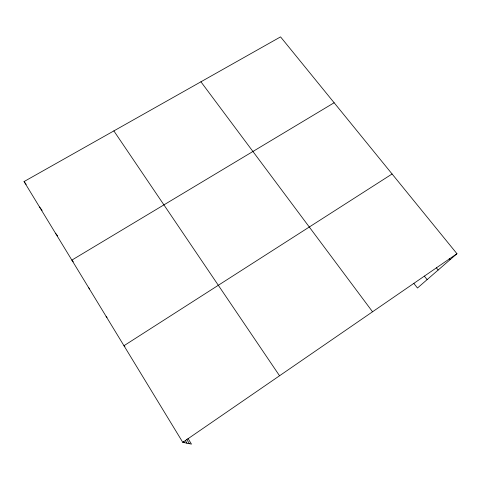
<?xml version="1.0" encoding="UTF-8"?>
<svg xmlns="http://www.w3.org/2000/svg" width="481" height="481" viewBox="0 0 481 481"><rect width="100%" height="100%" fill="white"/><g stroke="black" fill="none" stroke-linecap="round" stroke-linejoin="round"><path stroke-width="0.72" d="M187.993 438.45L191.468 444.119L182.78 442.34L24.05 181.565L280.555 36.881L456.95 253.715L417.46 288.017L413.774 283.285M182.78 442.34L456.95 253.715M392.087 173.984L123.966 345.713L124.91 346.669M334.139 102.748L71.861 260.113L73.286 261.85M106.085 316.336L107.041 317.388M88.72 287.812L89.682 288.931M449.182 258.495L450.114 259.65M436.321 267.737L438.155 270.039M55.471 233.189L57.63 235.912M424.332 276.094L427.116 279.629M39.544 207.016L42.118 210.347M24.05 181.565L26.178 184.373M200.926 81.8L372.547 311.784M113.865 130.904L279.545 375.763M186.652 439.243L189.37 443.686M185.413 440.668L186.953 443.193M183.538 441.39L184.307 442.652"/></g></svg>
